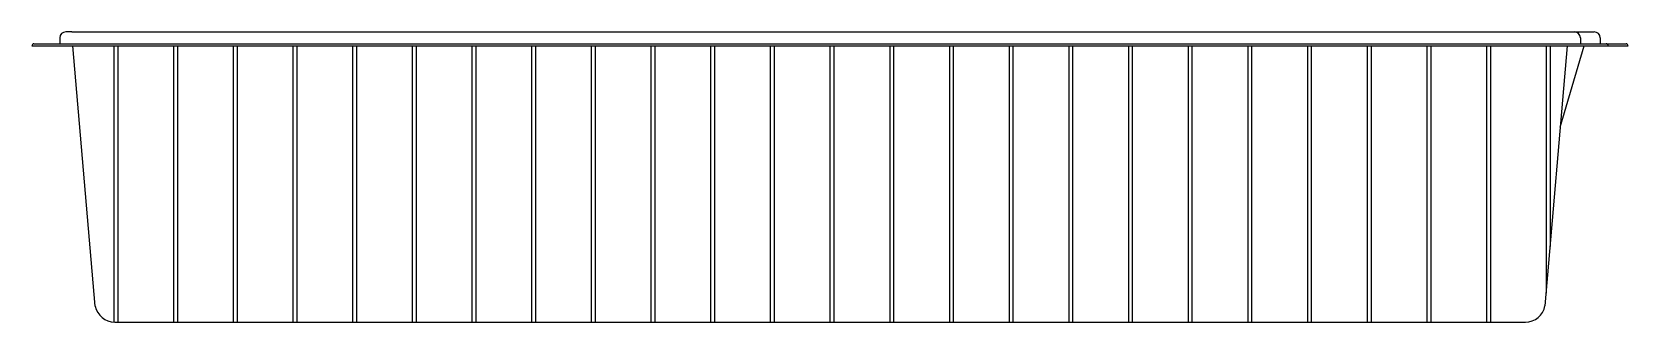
# Model space of a CAD drawing. Extents: x -1322.01 to -1313.98, y 428.5 to 429.96.
import ezdxf

# ---------------------------------------------------------------- set-up
doc = ezdxf.new("R2010")
doc.units = 0
doc.header["$LTSCALE"] = 10
doc.header["$MEASUREMENT"] = 0
doc.layers.add('Piscinas_Fibratec', color=4, linetype='CONTINUOUS')

msp = doc.modelspace()

# ---------------------------------------------------------------- linework, layer by layer
at = {"layer": 'Piscinas_Fibratec', "color": 2}
for p, q in [((-1321.9957, 429.9045), (-1313.9907, 429.9045)), ((-1322.0057, 429.8945), (-1313.9807, 429.8945))]:
    msp.add_line(p, q, dxfattribs=at)
at = {"layer": 'Piscinas_Fibratec'}
for p, q in [((-1321.8657, 429.9345), (-1321.8657, 429.9045)), ((-1321.8057, 429.9645), (-1321.8357, 429.9645)), ((-1321.8057, 429.9645), (-1314.2807, 429.9645)), ((-1314.2807, 429.9645), (-1314.2207, 429.9645)), ((-1314.2207, 429.9645), (-1314.1507, 429.9645)), ((-1314.2207, 429.9345), (-1314.2207, 429.9045)), ((-1314.1207, 429.9345), (-1314.1207, 429.9045)), ((-1321.6875, 428.5844), (-1321.7997, 429.8945)), ((-1314.2867, 429.8945), (-1314.3987, 428.5865)), ((-1314.3217, 429.4854), (-1314.2013, 429.8945)), ((-1321.5896, 428.5045), (-1314.497, 428.5045))]:
    msp.add_line(p, q, dxfattribs=at)
at = {"layer": 'Piscinas_Fibratec', "color": 1}
for p, q in [((-1321.5932, 429.8945), (-1321.5932, 428.5045)), ((-1321.5732, 429.8945), (-1321.5732, 428.5045)), ((-1321.2932, 429.8945), (-1321.2932, 428.5045)), ((-1321.2732, 429.8945), (-1321.2732, 428.5045)), ((-1320.9932, 429.8945), (-1320.9932, 428.5045)), ((-1320.9732, 429.8945), (-1320.9732, 428.5045)), ((-1320.6932, 429.8945), (-1320.6932, 428.5045)), ((-1320.6732, 429.8945), (-1320.6732, 428.5045)), ((-1320.3932, 429.8945), (-1320.3932, 428.5045)), ((-1320.3732, 429.8945), (-1320.3732, 428.5045)), ((-1320.0932, 429.8945), (-1320.0932, 428.5045)), ((-1320.0732, 429.8945), (-1320.0732, 428.5045)), ((-1319.7932, 429.8945), (-1319.7932, 428.5045)), ((-1319.7732, 429.8945), (-1319.7732, 428.5045)), ((-1319.4932, 429.8945), (-1319.4932, 428.5045)), ((-1319.4732, 429.8945), (-1319.4732, 428.5045)), ((-1319.1932, 429.8945), (-1319.1932, 428.5045)), ((-1319.1732, 429.8945), (-1319.1732, 428.5045)), ((-1318.8932, 429.8945), (-1318.8932, 428.5045)), ((-1318.8732, 429.8945), (-1318.8732, 428.5045)), ((-1318.5932, 429.8945), (-1318.5932, 428.5045)), ((-1318.5732, 429.8945), (-1318.5732, 428.5045)), ((-1318.2932, 429.8945), (-1318.2932, 428.5045)), ((-1318.2932, 429.8945), (-1318.2932, 428.5045)), ((-1318.2732, 429.8945), (-1318.2732, 428.5045)), ((-1318.2732, 429.8945), (-1318.2732, 428.5045)), ((-1317.9932, 429.8945), (-1317.9932, 428.5045)), ((-1317.9732, 429.8945), (-1317.9732, 428.5045)), ((-1317.6932, 429.8945), (-1317.6932, 428.5045)), ((-1317.6732, 429.8945), (-1317.6732, 428.5045)), ((-1317.3932, 429.8945), (-1317.3932, 428.5045)), ((-1317.3932, 429.8945), (-1317.3932, 428.5045)), ((-1317.3732, 429.8945), (-1317.3732, 428.5045)), ((-1317.3732, 429.8945), (-1317.3732, 428.5045)), ((-1317.0932, 429.8945), (-1317.0932, 428.5045)), ((-1317.0732, 429.8945), (-1317.0732, 428.5045)), ((-1316.7932, 429.8945), (-1316.7932, 428.5045)), ((-1316.7932, 429.8945), (-1316.7932, 428.5045)), ((-1316.7732, 429.8945), (-1316.7732, 428.5045)), ((-1316.7732, 429.8945), (-1316.7732, 428.5045)), ((-1316.4932, 429.8945), (-1316.4932, 428.5045)), ((-1316.4732, 429.8945), (-1316.4732, 428.5045)), ((-1316.1932, 429.8945), (-1316.1932, 428.5045)), ((-1316.1732, 429.8945), (-1316.1732, 428.5045)), ((-1315.8932, 429.8945), (-1315.8932, 428.5045)), ((-1315.8932, 429.8945), (-1315.8932, 428.5045)), ((-1315.8732, 429.8945), (-1315.8732, 428.5045)), ((-1315.8732, 429.8945), (-1315.8732, 428.5045)), ((-1315.5932, 429.8945), (-1315.5932, 428.5045)), ((-1315.5732, 429.8945), (-1315.5732, 428.5045)), ((-1315.2932, 429.8945), (-1315.2932, 428.5045)), ((-1315.2732, 429.8945), (-1315.2732, 428.5045)), ((-1314.9932, 429.8945), (-1314.9932, 428.5045)), ((-1314.9932, 429.8945), (-1314.9932, 428.5045)), ((-1314.9732, 429.8945), (-1314.9732, 428.5045)), ((-1314.9732, 429.8945), (-1314.9732, 428.5045)), ((-1314.6932, 429.8945), (-1314.6932, 428.5045)), ((-1314.6732, 429.8945), (-1314.6732, 428.5045)), ((-1314.3932, 429.8945), (-1314.3932, 428.6505)), ((-1314.3732, 429.8945), (-1314.3732, 428.8841))]:
    msp.add_line(p, q, dxfattribs=at)
at = {"layer": 'Piscinas_Fibratec', "color": 2}
for centre, start, end in [((-1321.9957, 429.8945), 90, 180), ((-1314.0907, 429.8945), 0, 90), ((-1313.9907, 429.8945), 0, 90)]:
    msp.add_arc(centre, 0.01, start, end, dxfattribs=at)
at = {"layer": 'Piscinas_Fibratec'}
for centre, radius, start, end in [((-1321.8357, 429.9345), 0.03, 90, 180), ((-1314.2507, 429.9345), 0.03, 0, 90), ((-1314.1507, 429.9345), 0.03, 0, 90), ((-1321.5896, 428.6045), 0.1, 191.62539, 270), ((-1314.497, 428.6045), 0.1, 270, 349.5902)]:
    msp.add_arc(centre, radius, start, end, dxfattribs=at)

doc.saveas('drawing.dxf')
